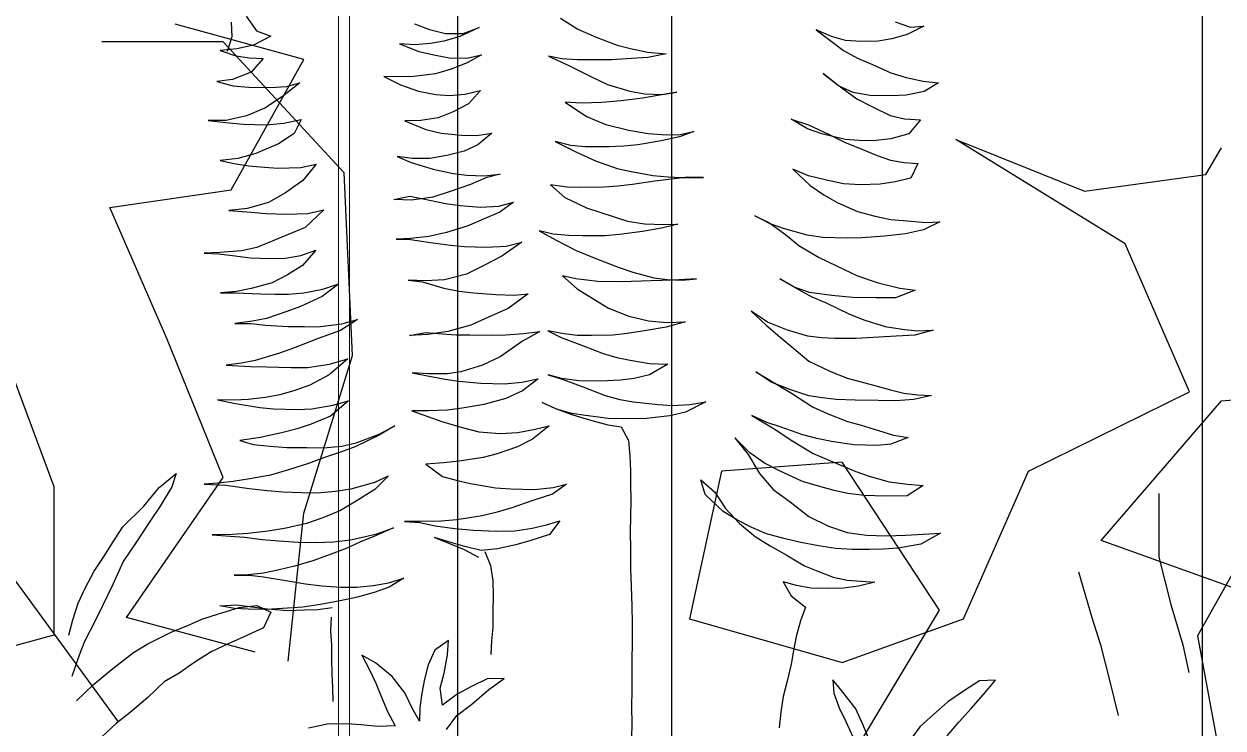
# Model space of a CAD drawing. Header units: metres. Extents: x -58 to 722, y -1100 to 345.
# Drawn here: x 29.6277 to 30.0297, y 109.8546 to 110.0906 of the extents above; entities that cross this region are included whole.
import ezdxf

# ---------------------------------------------------------------- set-up
doc = ezdxf.new("R2010")
doc.units = ezdxf.units.M
doc.header["$MEASUREMENT"] = 0
doc.layers.add('FSR_ARQ_002MURO', color=150, linetype='Continuous', lineweight=30)
doc.layers.add('FSR_ARQ_005VEGETACION', color=64, linetype='Continuous')
doc.layers.add('FSR_ARQ_29PERFILES ACERO', color=143, linetype='Continuous')

# ---------------------------------------------------------------- blocks, each defined once
blk = doc.blocks.new('arbustos 01')
at = {"layer": 'FSR_ARQ_005VEGETACION', "color": 103}
for p, q in [((188.45894, -31.65083), (188.45323, -31.65282)), ((188.5836, -31.6495), (188.57708, -31.65353)), ((188.70062, -31.64875), (188.69687, -31.65418)), ((188.70587, -31.65633), (188.70615, -31.65094)), ((188.45323, -31.65282), (188.44821, -31.65253)), ((188.44821, -31.65253), (188.45446, -31.65556)), ((188.45446, -31.65556), (188.4601, -31.65715)), ((188.48257, -31.65637), (188.48827, -31.65378)), ((188.48827, -31.65378), (188.48318, -31.65768)), ((188.57708, -31.65353), (188.57031, -31.65661)), ((188.61978, -31.65522), (188.61389, -31.65291)), ((188.61389, -31.65291), (188.62111, -31.65628)), ((188.62636, -31.65525), (188.61978, -31.65522)), ((188.63243, -31.65374), (188.62636, -31.65525)), ((188.63802, -31.65163), (188.63243, -31.65374)), ((188.69687, -31.65418), (188.69152, -31.65616)), ((188.4601, -31.65715), (188.46526, -31.65804)), ((188.46526, -31.65804), (188.47171, -31.65819)), ((188.47171, -31.65819), (188.47745, -31.65787)), ((188.47745, -31.65787), (188.48257, -31.65637)), ((188.48318, -31.65768), (188.47809, -31.66157)), ((188.56246, -31.65959), (188.55746, -31.66085)), ((188.57031, -31.65661), (188.56246, -31.65959)), ((188.62111, -31.65628), (188.62699, -31.658)), ((188.62699, -31.658), (188.63203, -31.65888)), ((188.63203, -31.65888), (188.63789, -31.6594)), ((188.6435, -31.65909), (188.63637, -31.66193)), ((188.63789, -31.6594), (188.6435, -31.65909)), ((188.69152, -31.65616), (188.6979, -31.65954)), ((188.6979, -31.65954), (188.70414, -31.66089)), ((188.70768, -31.66177), (188.70587, -31.65633)), ((188.47287, -31.66439), (188.46729, -31.66674)), ((188.47809, -31.66157), (188.47287, -31.66439)), ((188.55114, -31.66213), (188.54422, -31.66282)), ((188.54422, -31.66282), (188.55105, -31.66417)), ((188.55105, -31.66417), (188.55906, -31.66466)), ((188.55746, -31.66085), (188.55114, -31.66213)), ((188.55906, -31.66466), (188.56445, -31.66506)), ((188.57736, -31.665), (188.58309, -31.66469)), ((188.5881, -31.66366), (188.5805, -31.66711)), ((188.58309, -31.66469), (188.5881, -31.66366)), ((188.61847, -31.66445), (188.61296, -31.66309)), ((188.61296, -31.66309), (188.61838, -31.66612)), ((188.62493, -31.66424), (188.61847, -31.66445)), ((188.63017, -31.66333), (188.62493, -31.66424)), ((188.63637, -31.66193), (188.63017, -31.66333)), ((188.6994, -31.6643), (188.69438, -31.66449)), ((188.69438, -31.66449), (188.69887, -31.66957)), ((188.70453, -31.66352), (188.6994, -31.6643)), ((188.70414, -31.66089), (188.71036, -31.66153)), ((188.71036, -31.66153), (188.70453, -31.66352)), ((188.46729, -31.66674), (188.46051, -31.66982)), ((188.56445, -31.66506), (188.57234, -31.66507)), ((188.5805, -31.66711), (188.57207, -31.67129)), ((188.57234, -31.66507), (188.57736, -31.665)), ((188.61838, -31.66612), (188.62427, -31.66843)), ((188.62427, -31.66843), (188.63015, -31.67026)), ((188.44848, -31.67297), (188.44275, -31.67353)), ((188.44275, -31.67353), (188.44806, -31.6768)), ((188.4548, -31.67157), (188.44848, -31.67297)), ((188.46051, -31.66982), (188.4548, -31.67157)), ((188.48007, -31.67469), (188.48574, -31.67007)), ((188.48574, -31.67007), (188.48066, -31.67409)), ((188.57207, -31.67129), (188.56601, -31.67424)), ((188.63015, -31.67026), (188.63817, -31.67123)), ((188.63817, -31.67123), (188.64391, -31.67139)), ((188.64941, -31.6712), (188.64323, -31.67427)), ((188.64391, -31.67139), (188.64941, -31.6712)), ((188.68568, -31.67489), (188.68064, -31.67364)), ((188.68064, -31.67364), (188.68716, -31.6787)), ((188.69887, -31.66957), (188.70573, -31.67235)), ((188.71159, -31.6731), (188.70552, -31.67474)), ((188.70573, -31.67235), (188.71159, -31.6731)), ((188.44806, -31.6768), (188.45477, -31.67815)), ((188.45477, -31.67815), (188.46051, -31.67843)), ((188.46816, -31.67832), (188.4746, -31.67716)), ((188.48066, -31.67409), (188.4732, -31.67957)), ((188.4746, -31.67716), (188.48007, -31.67469)), ((188.54562, -31.67787), (188.54023, -31.6771)), ((188.54023, -31.6771), (188.5473, -31.67832)), ((188.55219, -31.67766), (188.54562, -31.67787)), ((188.55779, -31.67663), (188.55219, -31.67766)), ((188.56601, -31.67424), (188.55779, -31.67663)), ((188.61925, -31.67782), (188.61338, -31.67647)), ((188.61338, -31.67647), (188.61787, -31.68143)), ((188.625, -31.67834), (188.61925, -31.67782)), ((188.63001, -31.67792), (188.625, -31.67834)), ((188.63645, -31.67663), (188.63001, -31.67792)), ((188.64323, -31.67427), (188.63645, -31.67663)), ((188.69154, -31.67529), (188.68568, -31.67489)), ((188.69967, -31.67518), (188.69154, -31.67529)), ((188.70552, -31.67474), (188.69967, -31.67518)), ((188.46051, -31.67843), (188.46816, -31.67832)), ((188.46738, -31.68252), (188.46073, -31.68571)), ((188.4732, -31.67957), (188.46738, -31.68252)), ((188.5473, -31.67832), (188.55305, -31.67932)), ((188.55305, -31.67932), (188.56095, -31.68029)), ((188.56095, -31.68029), (188.56813, -31.68091)), ((188.56813, -31.68091), (188.57591, -31.68116)), ((188.58188, -31.68084), (188.57394, -31.68609)), ((188.57591, -31.68116), (188.58188, -31.68084)), ((188.61787, -31.68143), (188.62353, -31.68434)), ((188.68716, -31.6787), (188.69368, -31.68303)), ((188.45537, -31.68698), (188.44952, -31.68742)), ((188.46073, -31.68571), (188.45537, -31.68698)), ((188.49769, -31.68713), (188.49114, -31.68925)), ((188.49152, -31.69068), (188.49769, -31.68713)), ((188.57394, -31.68609), (188.56669, -31.68906)), ((188.62353, -31.68434), (188.62918, -31.68666)), ((188.62918, -31.68666), (188.63564, -31.68764)), ((188.69368, -31.68303), (188.70053, -31.68593)), ((188.70053, -31.68593), (188.70808, -31.68762)), ((188.44952, -31.68742), (188.45377, -31.69262)), ((188.49114, -31.68925), (188.48354, -31.69282)), ((188.48617, -31.69254), (188.49152, -31.69068)), ((188.55811, -31.69121), (188.55096, -31.6925)), ((188.56669, -31.68906), (188.55811, -31.69121)), ((188.63378, -31.69102), (188.62806, -31.69229)), ((188.64162, -31.6878), (188.63378, -31.69102)), ((188.63564, -31.68764), (188.64162, -31.6878)), ((188.68658, -31.68863), (188.68023, -31.68728)), ((188.68023, -31.68728), (188.68281, -31.6925)), ((188.69328, -31.68925), (188.68658, -31.68863)), ((188.70165, -31.68902), (188.69328, -31.68925)), ((188.70821, -31.68833), (188.70165, -31.68902)), ((188.70808, -31.68762), (188.71478, -31.68764)), ((188.71478, -31.68764), (188.70821, -31.68833)), ((188.45377, -31.69262), (188.46049, -31.69444)), ((188.46049, -31.69444), (188.46707, -31.69519)), ((188.46707, -31.69519), (188.47233, -31.69512)), ((188.47772, -31.69565), (188.4713, -31.69824)), ((188.47233, -31.69512), (188.47747, -31.69469)), ((188.47747, -31.69469), (188.48617, -31.69254)), ((188.48354, -31.69282), (188.47772, -31.69565)), ((188.53901, -31.69278), (188.53385, -31.69166)), ((188.53385, -31.69166), (188.53926, -31.69373)), ((188.54403, -31.69295), (188.53901, -31.69278)), ((188.53926, -31.69373), (188.54669, -31.69531)), ((188.55096, -31.6925), (188.54403, -31.69295)), ((188.54669, -31.69531), (188.55472, -31.69663)), ((188.58554, -31.69538), (188.57759, -31.69943)), ((188.5797, -31.69689), (188.58554, -31.69538)), ((188.61468, -31.69319), (188.60917, -31.69231)), ((188.60917, -31.69231), (188.61437, -31.69666)), ((188.6203, -31.69311), (188.61468, -31.69319)), ((188.62806, -31.69229), (188.6203, -31.69311)), ((188.68281, -31.6925), (188.6886, -31.69625)), ((188.4713, -31.69824), (188.4656, -31.70071)), ((188.55472, -31.69663), (188.55998, -31.69716)), ((188.55998, -31.69716), (188.56561, -31.69744)), ((188.56561, -31.69744), (188.57433, -31.69744)), ((188.57759, -31.69943), (188.57058, -31.70263)), ((188.57433, -31.69744), (188.5797, -31.69689)), ((188.61437, -31.69666), (188.61942, -31.69898)), ((188.61942, -31.69898), (188.6259, -31.70069)), ((188.6886, -31.69625), (188.69713, -31.69996)), ((188.69713, -31.69996), (188.70373, -31.70178)), ((188.45559, -31.70324), (188.45045, -31.70367)), ((188.45045, -31.70367), (188.45304, -31.70913)), ((188.4606, -31.70245), (188.45559, -31.70324)), ((188.4656, -31.70071), (188.4606, -31.70245)), ((188.57058, -31.70263), (188.56249, -31.70549)), ((188.6259, -31.70069), (188.63225, -31.7018)), ((188.6392, -31.70325), (188.63099, -31.70576)), ((188.63225, -31.7018), (188.63871, -31.70183)), ((188.63871, -31.70183), (188.64443, -31.70103)), ((188.64443, -31.70103), (188.6392, -31.70325)), ((188.68035, -31.70509), (188.67459, -31.70385)), ((188.67459, -31.70385), (188.67958, -31.71)), ((188.69983, -31.70446), (188.69386, -31.70502)), ((188.70508, -31.70368), (188.69983, -31.70446)), ((188.70373, -31.70178), (188.71032, -31.70253)), ((188.71032, -31.70253), (188.70508, -31.70368)), ((188.45304, -31.70913), (188.45891, -31.71048)), ((188.48449, -31.7099), (188.49116, -31.70825)), ((188.49698, -31.70578), (188.49061, -31.71185)), ((188.49116, -31.70825), (188.49698, -31.70578)), ((188.53026, -31.7088), (188.53611, -31.70872)), ((188.53588, -31.70896), (188.53026, -31.7088)), ((188.54352, -31.70862), (188.53588, -31.70896)), ((188.53611, -31.70872), (188.5433, -31.70958)), ((188.54913, -31.70806), (188.54352, -31.70862)), ((188.55724, -31.70664), (188.54913, -31.70806)), ((188.56249, -31.70549), (188.55724, -31.70664)), ((188.61202, -31.70829), (188.60603, -31.70765)), ((188.60603, -31.70765), (188.61143, -31.70901)), ((188.61143, -31.70901), (188.61708, -31.71144)), ((188.61847, -31.70796), (188.61202, -31.70829)), ((188.6236, -31.70741), (188.61847, -31.70796)), ((188.63099, -31.70576), (188.6236, -31.70741)), ((188.68884, -31.70533), (188.68035, -31.70509)), ((188.69386, -31.70502), (188.68884, -31.70533)), ((188.45891, -31.71048), (188.46455, -31.71136)), ((188.46455, -31.71136), (188.47184, -31.71162)), ((188.47184, -31.71162), (188.47817, -31.71118)), ((188.47817, -31.71118), (188.48449, -31.7099)), ((188.49061, -31.71185), (188.48552, -31.71526)), ((188.5433, -31.70958), (188.54845, -31.71022)), ((188.54845, -31.71022), (188.55671, -31.71143)), ((188.55671, -31.71143), (188.56222, -31.71207)), ((188.56222, -31.71207), (188.56736, -31.71248)), ((188.56736, -31.71248), (188.57597, -31.7126)), ((188.57597, -31.7126), (188.58111, -31.71241)), ((188.58111, -31.71241), (188.58732, -31.71161)), ((188.58732, -31.71161), (188.582, -31.71634)), ((188.61708, -31.71144), (188.62465, -31.71409)), ((188.67958, -31.71), (188.68598, -31.71457)), ((188.48054, -31.7182), (188.47293, -31.72153)), ((188.48552, -31.71526), (188.48054, -31.7182)), ((188.582, -31.71634), (188.57392, -31.72016)), ((188.60655, -31.71948), (188.60103, -31.718)), ((188.60103, -31.718), (188.60622, -31.72175)), ((188.62465, -31.71409), (188.63113, -31.71616)), ((188.63472, -31.71682), (188.62638, -31.71849)), ((188.63113, -31.71616), (188.63903, -31.71724)), ((188.63973, -31.7158), (188.63472, -31.71682)), ((188.63903, -31.71724), (188.64561, -31.71703)), ((188.64561, -31.71703), (188.63973, -31.7158)), ((188.68598, -31.71457), (188.69236, -31.71819)), ((188.69236, -31.71819), (188.70028, -31.72036)), ((188.47293, -31.72153), (188.46638, -31.72329)), ((188.57392, -31.72016), (188.55857, -31.72515)), ((188.60622, -31.72175), (188.61199, -31.72419)), ((188.61337, -31.71986), (188.60655, -31.71948)), ((188.62089, -31.71928), (188.61337, -31.71986)), ((188.62638, -31.71849), (188.62089, -31.71928)), ((188.67771, -31.72222), (188.67172, -31.72086)), ((188.67172, -31.72086), (188.67874, -31.72746)), ((188.68549, -31.72247), (188.67771, -31.72222)), ((188.69337, -31.72224), (188.68549, -31.72247)), ((188.69875, -31.72181), (188.69337, -31.72224)), ((188.7071, -31.7211), (188.69875, -31.72181)), ((188.70028, -31.72036), (188.7071, -31.7211)), ((188.44752, -31.72558), (188.44226, -31.72541)), ((188.44226, -31.72541), (188.4484, -31.72832)), ((188.45433, -31.72501), (188.44752, -31.72558)), ((188.46066, -31.72445), (188.45433, -31.72501)), ((188.46638, -31.72329), (188.46066, -31.72445)), ((188.50598, -31.72562), (188.49971, -31.73013)), ((188.50051, -31.72785), (188.50551, -31.72611)), ((188.50551, -31.72611), (188.51121, -31.72316)), ((188.51121, -31.72316), (188.50598, -31.72562)), ((188.54508, -31.72641), (188.53982, -31.72624)), ((188.53982, -31.72624), (188.54593, -31.72771)), ((188.55225, -31.72607), (188.54508, -31.72641)), ((188.55857, -31.72515), (188.55225, -31.72607)), ((188.61199, -31.72419), (188.61837, -31.72697)), ((188.61837, -31.72697), (188.62605, -31.72937)), ((188.4484, -31.72832), (188.45499, -31.72978)), ((188.45499, -31.72978), (188.4629, -31.73075)), ((188.4629, -31.73075), (188.47115, -31.73136)), ((188.47115, -31.73136), (188.47677, -31.7314)), ((188.47677, -31.7314), (188.48585, -31.73116)), ((188.48585, -31.73116), (188.4917, -31.73036)), ((188.4917, -31.73036), (188.50051, -31.72785)), ((188.49971, -31.73013), (188.49474, -31.73414)), ((188.54593, -31.72771), (188.553, -31.72893)), ((188.553, -31.72893), (188.56163, -31.73013)), ((188.56163, -31.73013), (188.56689, -31.73054)), ((188.56689, -31.73054), (188.57538, -31.73054)), ((188.57538, -31.73054), (188.58052, -31.73047)), ((188.58052, -31.73047), (188.58625, -31.72991)), ((188.59149, -31.72877), (188.58521, -31.7322)), ((188.58625, -31.72991), (188.59149, -31.72877)), ((188.62605, -31.72937), (188.63264, -31.73084)), ((188.63264, -31.73084), (188.63947, -31.73158)), ((188.63947, -31.73158), (188.64473, -31.73187)), ((188.67874, -31.72746), (188.69665, -31.73499)), ((188.49474, -31.73414), (188.48751, -31.73855)), ((188.57773, -31.73601), (188.57035, -31.73898)), ((188.58521, -31.7322), (188.57773, -31.73601)), ((188.60376, -31.73446), (188.59801, -31.73298)), ((188.59801, -31.73298), (188.60537, -31.73814)), ((188.61142, -31.73483), (188.60376, -31.73446)), ((188.61931, -31.73461), (188.61142, -31.73483)), ((188.62456, -31.73406), (188.61931, -31.73461)), ((188.63196, -31.73312), (188.62456, -31.73406)), ((188.63947, -31.73194), (188.63196, -31.73312)), ((188.64473, -31.73187), (188.63947, -31.73194)), ((188.68032, -31.73796), (188.67467, -31.73589)), ((188.67467, -31.73589), (188.67965, -31.74168)), ((188.69665, -31.73499), (188.70241, -31.73611)), ((188.70241, -31.73611), (188.71043, -31.73683)), ((188.48751, -31.73855), (188.48074, -31.74175)), ((188.57035, -31.73898), (188.56168, -31.74244)), ((188.60537, -31.73814), (188.61187, -31.74152)), ((188.68607, -31.73896), (188.68032, -31.73796)), ((188.69193, -31.739), (188.68607, -31.73896)), ((188.69922, -31.73878), (188.69193, -31.739)), ((188.70578, -31.73797), (188.69922, -31.73878)), ((188.71103, -31.7373), (188.70578, -31.73797)), ((188.71043, -31.73683), (188.71629, -31.73699)), ((188.71629, -31.73699), (188.71103, -31.7373)), ((188.48074, -31.74175), (188.4729, -31.74544)), ((188.55668, -31.74418), (188.54882, -31.7462)), ((188.56168, -31.74244), (188.55668, -31.74418)), ((188.61187, -31.74152), (188.61861, -31.7449)), ((188.61861, -31.7449), (188.62677, -31.74694)), ((188.67965, -31.74168), (188.68532, -31.74507)), ((188.68532, -31.74507), (188.69097, -31.7481)), ((188.46528, -31.74805), (188.45718, -31.75008)), ((188.4729, -31.74544), (188.46528, -31.74805)), ((188.49079, -31.75165), (188.4965, -31.74966)), ((188.50184, -31.7466), (188.49496, -31.75052)), ((188.4965, -31.74966), (188.50184, -31.7466)), ((188.53807, -31.74706), (188.53292, -31.74666)), ((188.53292, -31.74666), (188.54154, -31.74714)), ((188.5438, -31.74687), (188.53807, -31.74706)), ((188.54154, -31.74714), (188.54979, -31.74738)), ((188.54882, -31.7462), (188.5438, -31.74687)), ((188.54979, -31.74738), (188.5572, -31.74764)), ((188.5572, -31.74764), (188.56234, -31.74769)), ((188.56234, -31.74769), (188.56963, -31.74759)), ((188.56963, -31.74759), (188.57787, -31.74664)), ((188.58288, -31.7455), (188.57732, -31.75036)), ((188.57787, -31.74664), (188.58288, -31.7455)), ((188.62677, -31.74694), (188.63382, -31.74732)), ((188.63503, -31.74778), (188.62705, -31.75004)), ((188.63382, -31.74732), (188.64028, -31.74711)), ((188.64028, -31.74711), (188.63503, -31.74778)), ((188.67212, -31.7505), (188.66612, -31.74843)), ((188.66612, -31.74843), (188.67239, -31.75313)), ((188.69097, -31.7481), (188.69877, -31.75026)), ((188.45718, -31.75008), (188.45145, -31.75087)), ((188.45145, -31.75087), (188.45878, -31.75364)), ((188.45878, -31.75364), (188.46608, -31.75366)), ((188.46608, -31.75366), (188.4748, -31.75354)), ((188.4748, -31.75354), (188.48244, -31.75284)), ((188.48244, -31.75284), (188.49079, -31.75165)), ((188.48998, -31.75334), (188.48463, -31.75556)), ((188.49496, -31.75052), (188.48998, -31.75334)), ((188.57151, -31.7539), (188.56571, -31.75757)), ((188.57732, -31.75036), (188.57151, -31.7539)), ((188.60078, -31.75267), (188.59564, -31.75214)), ((188.59564, -31.75214), (188.60312, -31.75766)), ((188.60771, -31.75245), (188.60078, -31.75267)), ((188.61595, -31.75186), (188.60771, -31.75245)), ((188.62132, -31.75119), (188.61595, -31.75186)), ((188.62705, -31.75004), (188.62132, -31.75119)), ((188.67919, -31.75184), (188.67212, -31.7505)), ((188.67239, -31.75313), (188.68045, -31.75685)), ((188.68494, -31.75236), (188.67919, -31.75184)), ((188.68996, -31.75229), (188.68494, -31.75236)), ((188.69533, -31.75222), (188.68996, -31.75229)), ((188.70465, -31.75186), (188.69533, -31.75222)), ((188.69877, -31.75026), (188.70429, -31.75126)), ((188.70429, -31.75126), (188.71027, -31.75178)), ((188.71027, -31.75178), (188.70465, -31.75186)), ((188.48463, -31.75556), (188.47596, -31.75974)), ((188.56571, -31.75757), (188.5581, -31.76054)), ((188.60312, -31.75766), (188.61034, -31.76091)), ((188.68045, -31.75685), (188.6855, -31.75881)), ((188.47025, -31.76197), (188.46263, -31.76435)), ((188.47596, -31.75974), (188.47025, -31.76197)), ((188.49899, -31.76577), (188.50648, -31.76279)), ((188.50648, -31.76279), (188.51253, -31.75865)), ((188.51253, -31.75865), (188.50698, -31.76386)), ((188.5439, -31.76288), (188.53708, -31.76262)), ((188.53708, -31.76262), (188.54416, -31.76455)), ((188.55083, -31.76231), (188.5439, -31.76288)), ((188.5581, -31.76054), (188.55083, -31.76231)), ((188.61034, -31.76091), (188.61696, -31.76392)), ((188.665, -31.76339), (188.65924, -31.7618)), ((188.65924, -31.7618), (188.66552, -31.76589)), ((188.6855, -31.75881), (188.69307, -31.76134)), ((188.69307, -31.76134), (188.69834, -31.76234)), ((188.69834, -31.76234), (188.70493, -31.76321)), ((188.45046, -31.76595), (188.44472, -31.76567)), ((188.44472, -31.76567), (188.45156, -31.7676)), ((188.45548, -31.76552), (188.45046, -31.76595)), ((188.46263, -31.76435), (188.45548, -31.76552)), ((188.49149, -31.7679), (188.49899, -31.76577)), ((188.50698, -31.76386), (188.50178, -31.76836)), ((188.54416, -31.76455), (188.55159, -31.76589)), ((188.55159, -31.76589), (188.55878, -31.76699)), ((188.55878, -31.76699), (188.56393, -31.76763)), ((188.57732, -31.76769), (188.58233, -31.76714)), ((188.58233, -31.76714), (188.58829, -31.76599)), ((188.58829, -31.76599), (188.58331, -31.76845)), ((188.59739, -31.76694), (188.59128, -31.76619)), ((188.59128, -31.76619), (188.59767, -31.7698)), ((188.60397, -31.76745), (188.59739, -31.76694)), ((188.60935, -31.76761), (188.60397, -31.76745)), ((188.61736, -31.76751), (188.60935, -31.76761)), ((188.61696, -31.76392), (188.62559, -31.7662)), ((188.6225, -31.76744), (188.61736, -31.76751)), ((188.62764, -31.76713), (188.6225, -31.76744)), ((188.62559, -31.7662), (188.63302, -31.76729)), ((188.63385, -31.76656), (188.62764, -31.76713)), ((188.63302, -31.76729), (188.63984, -31.76768)), ((188.63984, -31.76768), (188.63385, -31.76656)), ((188.67398, -31.76447), (188.665, -31.76339)), ((188.66552, -31.76589), (188.6738, -31.76889)), ((188.679, -31.7644), (188.67398, -31.76447)), ((188.68498, -31.76432), (188.679, -31.7644)), ((188.69346, -31.76384), (188.68498, -31.76432)), ((188.69895, -31.76329), (188.69346, -31.76384)), ((188.70493, -31.76321), (188.69895, -31.76329)), ((188.45156, -31.7676), (188.4585, -31.76799)), ((188.4585, -31.76799), (188.46496, -31.76838)), ((188.46496, -31.76838), (188.47345, -31.76886)), ((188.47345, -31.76886), (188.48134, -31.76887)), ((188.48134, -31.76887), (188.48636, -31.76857)), ((188.48636, -31.76857), (188.49149, -31.7679)), ((188.50178, -31.76836), (188.4967, -31.77261)), ((188.56393, -31.76763), (188.57206, -31.76776)), ((188.57534, -31.77142), (188.56773, -31.7744)), ((188.57206, -31.76776), (188.57732, -31.76769)), ((188.58331, -31.76845), (188.57534, -31.77142)), ((188.59767, -31.7698), (188.606, -31.77567)), ((188.6738, -31.76889), (188.68306, -31.77247)), ((188.4967, -31.77261), (188.49102, -31.77723)), ((188.56261, -31.7759), (188.5576, -31.77692)), ((188.56773, -31.7744), (188.56261, -31.7759)), ((188.606, -31.77567), (188.61261, -31.77881)), ((188.66963, -31.77839), (188.66279, -31.77645)), ((188.66279, -31.77645), (188.6698, -31.78233)), ((188.68306, -31.77247), (188.68822, -31.77431)), ((188.68822, -31.77431), (188.69735, -31.77706)), ((188.49102, -31.77723), (188.4833, -31.78104)), ((188.55044, -31.7781), (188.54364, -31.77843)), ((188.54364, -31.77843), (188.55038, -31.7824)), ((188.5576, -31.77692), (188.55044, -31.7781)), ((188.61261, -31.77881), (188.62066, -31.78121)), ((188.67777, -31.7796), (188.66963, -31.77839)), ((188.68387, -31.77963), (188.67777, -31.7796)), ((188.69307, -31.77939), (188.68387, -31.77963)), ((188.69905, -31.77931), (188.69307, -31.77939)), ((188.69735, -31.77706), (188.70238, -31.77807)), ((188.70813, -31.77882), (188.69905, -31.77931)), ((188.70238, -31.77807), (188.70813, -31.77882)), ((188.47676, -31.78364), (188.46831, -31.78579)), ((188.4833, -31.78104), (188.47676, -31.78364)), ((188.50558, -31.78432), (188.49752, -31.78922)), ((188.4981, -31.78777), (188.50511, -31.78505)), ((188.50511, -31.78505), (188.5108, -31.78126)), ((188.5108, -31.78126), (188.50558, -31.78432)), ((188.55038, -31.7824), (188.55614, -31.78376)), ((188.55614, -31.78376), (188.56117, -31.78441)), ((188.56117, -31.78441), (188.56859, -31.78478)), ((188.56859, -31.78478), (188.57659, -31.78456)), ((188.58256, -31.78412), (188.57483, -31.78697)), ((188.57659, -31.78456), (188.58316, -31.78375)), ((188.58816, -31.78237), (188.58256, -31.78412)), ((188.58316, -31.78375), (188.58816, -31.78237)), ((188.598, -31.7851), (188.59188, -31.78387)), ((188.59188, -31.78387), (188.59768, -31.78833)), ((188.60446, -31.78573), (188.598, -31.7851)), ((188.62142, -31.78478), (188.6133, -31.78549)), ((188.62066, -31.78121), (188.62581, -31.78197)), ((188.62655, -31.784), (188.62142, -31.78478)), ((188.62581, -31.78197), (188.63274, -31.782)), ((188.63311, -31.78271), (188.62655, -31.784)), ((188.63274, -31.782), (188.63883, -31.78168)), ((188.63883, -31.78168), (188.63311, -31.78271)), ((188.6698, -31.78233), (188.67691, -31.78618)), ((188.45043, -31.78985), (188.44541, -31.79004)), ((188.45568, -31.78919), (188.45043, -31.78985)), ((188.46068, -31.78792), (188.45568, -31.78919)), ((188.46831, -31.78579), (188.46068, -31.78792)), ((188.49752, -31.78922), (188.4897, -31.79434)), ((188.49108, -31.79014), (188.4981, -31.78777)), ((188.57483, -31.78697), (188.56698, -31.79007)), ((188.59768, -31.78833), (188.60394, -31.79124)), ((188.6133, -31.78549), (188.60446, -31.78573)), ((188.67691, -31.78618), (188.68255, -31.78826)), ((188.68255, -31.78826), (188.68819, -31.78985)), ((188.68819, -31.78985), (188.69347, -31.79086)), ((188.44541, -31.79004), (188.45189, -31.79151)), ((188.45189, -31.79151), (188.45871, -31.79201)), ((188.45871, -31.79201), (188.46528, -31.79192)), ((188.46528, -31.79192), (188.47377, -31.79181)), ((188.47377, -31.79181), (188.48094, -31.79159)), ((188.48094, -31.79159), (188.48607, -31.79092)), ((188.48607, -31.79092), (188.49108, -31.79014)), ((188.53535, -31.79348), (188.52948, -31.79237)), ((188.52948, -31.79237), (188.53706, -31.79633)), ((188.54193, -31.79375), (188.53535, -31.79348)), ((188.54719, -31.79344), (188.54193, -31.79375)), ((188.55638, -31.79248), (188.54719, -31.79344)), ((188.56151, -31.79157), (188.55638, -31.79248)), ((188.56698, -31.79007), (188.56151, -31.79157)), ((188.59045, -31.79273), (188.58487, -31.7952)), ((188.5851, -31.7952), (188.59045, -31.79273)), ((188.60394, -31.79124), (188.6121, -31.7934)), ((188.6121, -31.7934), (188.62024, -31.79484)), ((188.6684, -31.79371), (188.66252, -31.79211)), ((188.66252, -31.79211), (188.6693, -31.79776)), ((188.67619, -31.79504), (188.6684, -31.79371)), ((188.69347, -31.79086), (188.69993, -31.79161)), ((188.70462, -31.7931), (188.69555, -31.79454)), ((188.69993, -31.79161), (188.70496, -31.79178)), ((188.71129, -31.79169), (188.70462, -31.7931)), ((188.70496, -31.79178), (188.71129, -31.79169)), ((188.48423, -31.79681), (188.47662, -31.79978)), ((188.4897, -31.79434), (188.48423, -31.79681)), ((188.51234, -31.7975), (188.50392, -31.80252)), ((188.50675, -31.80009), (188.51234, -31.7975)), ((188.53706, -31.79633), (188.54282, -31.79769)), ((188.54282, -31.79769), (188.55156, -31.79864)), ((188.55156, -31.79864), (188.55993, -31.79877)), ((188.55993, -31.79877), (188.56579, -31.79869)), ((188.56579, -31.79869), (188.57426, -31.7975)), ((188.57892, -31.79731), (188.57272, -31.79907)), ((188.57426, -31.7975), (188.57939, -31.79671)), ((188.58487, -31.7952), (188.57892, -31.79731)), ((188.57939, -31.79671), (188.5851, -31.7952)), ((188.62024, -31.79484), (188.62563, -31.79548)), ((188.62563, -31.79548), (188.63293, -31.79574)), ((188.63296, -31.7979), (188.62784, -31.79976)), ((188.63293, -31.79574), (188.63891, -31.79578)), ((188.63891, -31.79578), (188.63296, -31.7979)), ((188.6693, -31.79776), (188.67651, -31.80077)), ((188.68146, -31.79532), (188.67619, -31.79504)), ((188.69054, -31.79508), (188.68146, -31.79532)), ((188.69555, -31.79454), (188.69054, -31.79508)), ((188.46507, -31.80316), (188.45948, -31.80479)), ((188.47162, -31.80116), (188.46507, -31.80316)), ((188.47662, -31.79978), (188.47162, -31.80116)), ((188.49331, -31.80469), (188.50175, -31.80171)), ((188.50392, -31.80252), (188.49704, -31.80703)), ((188.50175, -31.80171), (188.50675, -31.80009)), ((188.56093, -31.80174), (188.55825, -31.8068)), ((188.56594, -31.80096), (188.56093, -31.80174)), ((188.57272, -31.79907), (188.56594, -31.80096)), ((188.59298, -31.80262), (188.58782, -31.80138)), ((188.58782, -31.80138), (188.59398, -31.80631)), ((188.59945, -31.80385), (188.59298, -31.80262)), ((188.62022, -31.80201), (188.61403, -31.80365)), ((188.62784, -31.79976), (188.62022, -31.80201)), ((188.6511, -31.80446), (188.64532, -31.80131)), ((188.64532, -31.80131), (188.65134, -31.80494)), ((188.67651, -31.80077), (188.68167, -31.80249)), ((188.68167, -31.80249), (188.68707, -31.80386)), ((188.45948, -31.80479), (188.45411, -31.8057)), ((188.45411, -31.8057), (188.46048, -31.80825)), ((188.47435, -31.80842), (188.48258, -31.80723)), ((188.48258, -31.80723), (188.48807, -31.80608)), ((188.48807, -31.80608), (188.49331, -31.80469)), ((188.49704, -31.80703), (188.48946, -31.81168)), ((188.513, -31.81148), (188.51866, -31.80578)), ((188.51866, -31.80578), (188.51361, -31.81207)), ((188.55825, -31.8068), (188.55769, -31.81261)), ((188.59398, -31.80631), (188.59964, -31.80923)), ((188.60603, -31.80424), (188.59945, -31.80385)), ((188.61403, -31.80365), (188.60603, -31.80424)), ((188.65975, -31.80769), (188.6511, -31.80446)), ((188.65134, -31.80494), (188.65977, -31.80901)), ((188.66502, -31.80894), (188.65975, -31.80769)), ((188.68707, -31.80386), (188.69534, -31.80566)), ((188.69534, -31.80566), (188.70301, -31.80687)), ((188.70301, -31.80687), (188.69801, -31.80837)), ((188.46048, -31.80825), (188.46563, -31.80866)), ((188.46563, -31.80866), (188.47435, -31.80842)), ((188.48946, -31.81168), (188.48209, -31.81477)), ((188.50756, -31.81526), (188.513, -31.81148)), ((188.51361, -31.81207), (188.5094, -31.81918)), ((188.59964, -31.80923), (188.6072, -31.81175)), ((188.6072, -31.81175), (188.61236, -31.81312)), ((188.65977, -31.80901), (188.66517, -31.81109)), ((188.67185, -31.80956), (188.66502, -31.80894)), ((188.66517, -31.81109), (188.67154, -31.81315)), ((188.67806, -31.80948), (188.67185, -31.80956)), ((188.68547, -31.80938), (188.67806, -31.80948)), ((188.69168, -31.80893), (188.68547, -31.80938)), ((188.69801, -31.80837), (188.69168, -31.80893)), ((188.48209, -31.81477), (188.47353, -31.81835)), ((188.50245, -31.81784), (188.50756, -31.81526)), ((188.55769, -31.81261), (188.55752, -31.81819)), ((188.61236, -31.81312), (188.62135, -31.81455)), ((188.62135, -31.81455), (188.6271, -31.81519)), ((188.6271, -31.81519), (188.63368, -31.8157)), ((188.63368, -31.8157), (188.62752, -31.8202)), ((188.67154, -31.81315), (188.67743, -31.81546)), ((188.67743, -31.81546), (188.68487, -31.81775)), ((188.46853, -31.82009), (188.46115, -31.82222)), ((188.47353, -31.81835), (188.46853, -31.82009)), ((188.49342, -31.82214), (188.50245, -31.81784)), ((188.5094, -31.81918), (188.50434, -31.8251)), ((188.55752, -31.81819), (188.55746, -31.82327)), ((188.62752, -31.8202), (188.6224, -31.82159)), ((188.65277, -31.82237), (188.6476, -31.82005)), ((188.6476, -31.82005), (188.65269, -31.82512)), ((188.68487, -31.81775), (188.69159, -31.81969)), ((188.69159, -31.81969), (188.69926, -31.82114)), ((188.73313, -31.82432), (188.72673, -31.81914)), ((188.72673, -31.81914), (188.72835, -31.82414)), ((188.45435, -31.82315), (188.4485, -31.82359)), ((188.4485, -31.82359), (188.45441, -31.82746)), ((188.46115, -31.82222), (188.45435, -31.82315)), ((188.47651, -31.82656), (188.48163, -31.82541)), ((188.48163, -31.82541), (188.48747, -31.8239)), ((188.48747, -31.8239), (188.49342, -31.82214)), ((188.50434, -31.8251), (188.49807, -31.82973)), ((188.53131, -31.82151), (188.52611, -31.82612)), ((188.52971, -31.82691), (188.53131, -31.82151)), ((188.55746, -31.82327), (188.55742, -31.8291)), ((188.58634, -31.82435), (188.5813, -31.8231)), ((188.5813, -31.8231), (188.58661, -31.82686)), ((188.59328, -31.82509), (188.58634, -31.82435)), ((188.60212, -31.82485), (188.59328, -31.82509)), ((188.60774, -31.82442), (188.60212, -31.82485)), ((188.61716, -31.82286), (188.60774, -31.82442)), ((188.6224, -31.82159), (188.61716, -31.82286)), ((188.65269, -31.82512), (188.66029, -31.8298)), ((188.66153, -31.82488), (188.65277, -31.82237)), ((188.69926, -31.82114), (188.70549, -31.82213)), ((188.45441, -31.82746), (188.46254, -31.82758)), ((188.46254, -31.82758), (188.47042, -31.82736)), ((188.47042, -31.82736), (188.47651, -31.82656)), ((188.49807, -31.82973), (188.49109, -31.83509)), ((188.52611, -31.82612), (188.52213, -31.83215)), ((188.52298, -31.83322), (188.52971, -31.82691)), ((188.55742, -31.8291), (188.5575, -31.83517)), ((188.58661, -31.82686), (188.59393, -31.82915)), ((188.59393, -31.82915), (188.60174, -31.83191)), ((188.52213, -31.83215), (188.51695, -31.83772)), ((188.51788, -31.8364), (188.52298, -31.83322)), ((188.60174, -31.83191), (188.60714, -31.83351)), ((188.60714, -31.83351), (188.61278, -31.83487)), ((188.48373, -31.83877), (188.47683, -31.84114)), ((188.49109, -31.83509), (188.48373, -31.83877)), ((188.51695, -31.83772), (188.51103, -31.84259)), ((188.5123, -31.83922), (188.51788, -31.8364)), ((188.5575, -31.83517), (188.55758, -31.84099)), ((188.5888, -31.8383), (188.58376, -31.83682)), ((188.58376, -31.83682), (188.58765, -31.8419)), ((188.59407, -31.83955), (188.5888, -31.8383)), ((188.61278, -31.83487), (188.62224, -31.83641)), ((188.62224, -31.83641), (188.62799, -31.83693)), ((188.63028, -31.83858), (188.62288, -31.83963)), ((188.62799, -31.83693), (188.636, -31.83706)), ((188.636, -31.83742), (188.63028, -31.83858)), ((188.636, -31.83706), (188.64174, -31.83699)), ((188.64174, -31.83699), (188.636, -31.83742)), ((188.4485, -31.84176), (188.44204, -31.84137)), ((188.44204, -31.84137), (188.44939, -31.84545)), ((188.45496, -31.84215), (188.4485, -31.84176)), ((188.46238, -31.84229), (188.45496, -31.84215)), ((188.46955, -31.84207), (188.46238, -31.84229)), ((188.47683, -31.84114), (188.46955, -31.84207)), ((188.49409, -31.84485), (188.49993, -31.84345)), ((188.49993, -31.84345), (188.50684, -31.84157)), ((188.51103, -31.84259), (188.50546, -31.84601)), ((188.50684, -31.84157), (188.5123, -31.83922)), ((188.55758, -31.84099), (188.55754, -31.84732)), ((188.58765, -31.8419), (188.59461, -31.84408)), ((188.60054, -31.84053), (188.59407, -31.83955)), ((188.60736, -31.84056), (188.60054, -31.84053)), ((188.61596, -31.8402), (188.60736, -31.84056)), ((188.62288, -31.83963), (188.61596, -31.8402)), ((188.63046, -31.843), (188.62487, -31.84522)), ((188.62534, -31.84462), (188.63046, -31.843)), ((188.6516, -31.84151), (188.64583, -31.83932)), ((188.64583, -31.83932), (188.65317, -31.84257)), ((188.65676, -31.84276), (188.6516, -31.84151)), ((188.65317, -31.84257), (188.65834, -31.84465)), ((188.66179, -31.84389), (188.65676, -31.84276)), ((188.44939, -31.84545), (188.45778, -31.8469)), ((188.45778, -31.8469), (188.46328, -31.8473)), ((188.46328, -31.8473), (188.46843, -31.84747)), ((188.46843, -31.84747), (188.47488, -31.84738)), ((188.47488, -31.84738), (188.48097, -31.84706)), ((188.48097, -31.84706), (188.48741, -31.84601)), ((188.48741, -31.84601), (188.49409, -31.84485)), ((188.59461, -31.84408), (188.60025, -31.84568)), ((188.60025, -31.84568), (188.60709, -31.84714)), ((188.60709, -31.84714), (188.61307, -31.84777)), ((188.61307, -31.84777), (188.61915, -31.84638)), ((188.61915, -31.84638), (188.62534, -31.84462)), ((188.62487, -31.84522), (188.6194, -31.84745))]:
    blk.add_line(p, q, dxfattribs=at)
at = {"layer": 'FSR_ARQ_005VEGETACION', "color": 104}
for p, q in [((188.66752, -31.82576), (188.66153, -31.82488)), ((188.69286, -31.82541), (188.68701, -31.82597)), ((188.69955, -31.82472), (188.69286, -31.82541)), ((188.70826, -31.82353), (188.69955, -31.82472)), ((188.70549, -31.82213), (188.71123, -31.82277)), ((188.71626, -31.82306), (188.70826, -31.82353)), ((188.71123, -31.82277), (188.71626, -31.82306)), ((188.72835, -31.82414), (188.73275, -31.83126)), ((188.73884, -31.83129), (188.73313, -31.82432)), ((188.36064, -31.82655), (188.36066, -31.85034)), ((188.66029, -31.8298), (188.66559, -31.83296)), ((188.67399, -31.82627), (188.66752, -31.82576)), ((188.67996, -31.82619), (188.67399, -31.82627)), ((188.68701, -31.82597), (188.67996, -31.82619)), ((188.66559, -31.83296), (188.67208, -31.83562)), ((188.73275, -31.83126), (188.73653, -31.83706)), ((188.7466, -31.83896), (188.73884, -31.83129)), ((188.67208, -31.83562), (188.67821, -31.83781)), ((188.67821, -31.83781), (188.68576, -31.8395)), ((188.73653, -31.83706), (188.74154, -31.84464)), ((188.75026, -31.84453), (188.7466, -31.83896)), ((188.68576, -31.8395), (188.69247, -31.8406)), ((188.69247, -31.8406), (188.70001, -31.84145)), ((188.70135, -31.84287), (188.69466, -31.84368)), ((188.70001, -31.84145), (188.70576, -31.84185)), ((188.7066, -31.84244), (188.70135, -31.84287)), ((188.70576, -31.84185), (188.71329, -31.84199)), ((188.71329, -31.84199), (188.7066, -31.84244)), ((188.50546, -31.84601), (188.49953, -31.84944)), ((188.55754, -31.84732), (188.55752, -31.85451)), ((188.6194, -31.84745), (188.61406, -31.85027)), ((188.65834, -31.84465), (188.66339, -31.84709)), ((188.66814, -31.84464), (188.66179, -31.84389)), ((188.66339, -31.84709), (188.67, -31.84951)), ((188.67483, -31.84478), (188.66814, -31.84464)), ((188.68117, -31.8447), (188.67483, -31.84478)), ((188.68846, -31.84424), (188.68117, -31.8447)), ((188.69466, -31.84368), (188.68846, -31.84424)), ((188.74154, -31.84464), (188.74654, -31.85187)), ((188.75356, -31.84998), (188.75026, -31.84453)), ((188.36066, -31.85034), (188.35621, -31.86787)), ((188.49953, -31.84944), (188.49265, -31.85347)), ((188.61179, -31.84819), (188.60968, -31.85337)), ((188.67, -31.84951), (188.67589, -31.8517)), ((188.67589, -31.8517), (188.68261, -31.85364)), ((188.74654, -31.85187), (188.75036, -31.86042)), ((188.75734, -31.85555), (188.75356, -31.84998)), ((188.39058, -31.85579), (188.38562, -31.87276)), ((188.48766, -31.85557), (188.48195, -31.8578)), ((188.49265, -31.85347), (188.48766, -31.85557)), ((188.55752, -31.85451), (188.55723, -31.86108)), ((188.60968, -31.85337), (188.6088, -31.85912)), ((188.68261, -31.85364), (188.68884, -31.85511)), ((188.68884, -31.85511), (188.69424, -31.85624)), ((188.69424, -31.85624), (188.69998, -31.85688)), ((188.76066, -31.86184), (188.75734, -31.85555)), ((188.47157, -31.85926), (188.46644, -31.85957)), ((188.46644, -31.85957), (188.47255, -31.86104)), ((188.47683, -31.85883), (188.47157, -31.85926)), ((188.47255, -31.86104), (188.47818, -31.8618)), ((188.48195, -31.8578), (188.47683, -31.85883)), ((188.49026, -31.86187), (188.49562, -31.86085)), ((188.49562, -31.86085), (188.50063, -31.85946)), ((188.50063, -31.85946), (188.49759, -31.86464)), ((188.55723, -31.86108), (188.55697, -31.86865)), ((188.6088, -31.85912), (188.60864, -31.86462)), ((188.64766, -31.85986), (188.6419, -31.85814)), ((188.6419, -31.85814), (188.64745, -31.86153)), ((188.65318, -31.86086), (188.64766, -31.85986)), ((188.6594, -31.86149), (188.65318, -31.86086)), ((188.67254, -31.86095), (188.66538, -31.86141)), ((188.67851, -31.86027), (188.67254, -31.86095)), ((188.68519, -31.85911), (188.67851, -31.86027)), ((188.69426, -31.85767), (188.68519, -31.85911)), ((188.69939, -31.857), (188.69426, -31.85767)), ((188.70513, -31.85704), (188.69939, -31.857)), ((188.69998, -31.85688), (188.70513, -31.85704)), ((188.75036, -31.86042), (188.75417, -31.86838)), ((188.47818, -31.8618), (188.48392, -31.86196)), ((188.48392, -31.86196), (188.49026, -31.86187)), ((188.49759, -31.86464), (188.49227, -31.8689)), ((188.60864, -31.86462), (188.60872, -31.87071)), ((188.64745, -31.86153), (188.65297, -31.86349)), ((188.65297, -31.86349), (188.65921, -31.8652)), ((188.65921, -31.8652), (188.66569, -31.86655)), ((188.66538, -31.86141), (188.6594, -31.86149)), ((188.76324, -31.86742), (188.76066, -31.86184)), ((188.35621, -31.86787), (188.3517, -31.88299)), ((188.49227, -31.8689), (188.49413, -31.87406)), ((188.55697, -31.86865), (188.55692, -31.8746)), ((188.66569, -31.86655), (188.673, -31.86788)), ((188.67398, -31.86978), (188.66859, -31.86902)), ((188.673, -31.86788), (188.67958, -31.86887)), ((188.679, -31.86995), (188.67398, -31.86978)), ((188.6851, -31.87011), (188.679, -31.86995)), ((188.67958, -31.86887), (188.68712, -31.86948)), ((188.69274, -31.86953), (188.6851, -31.87011)), ((188.68712, -31.86948), (188.69311, -31.86976)), ((188.69667, -31.86832), (188.69145, -31.87079)), ((188.69859, -31.86885), (188.69274, -31.86953)), ((188.69311, -31.86976), (188.6998, -31.86967)), ((188.70326, -31.86907), (188.69667, -31.86832)), ((188.7042, -31.86805), (188.69859, -31.86885)), ((188.6998, -31.86967), (188.70506, -31.86948)), ((188.7113, -31.87147), (188.70326, -31.86907)), ((188.71054, -31.86845), (188.7042, -31.86805)), ((188.70506, -31.86948), (188.71054, -31.86845)), ((188.75417, -31.86838), (188.75675, -31.87373)), ((188.76524, -31.87361), (188.76324, -31.86742)), ((188.38562, -31.87276), (188.38246, -31.883)), ((188.49413, -31.87406), (188.49576, -31.8799)), ((188.55692, -31.8746), (188.5569, -31.88228)), ((188.60872, -31.87071), (188.6088, -31.87645)), ((188.66901, -31.8727), (188.66931, -31.87778)), ((188.69145, -31.87079), (188.69427, -31.87661)), ((188.71718, -31.87343), (188.7113, -31.87147)), ((188.72235, -31.87575), (188.71718, -31.87343)), ((188.75675, -31.87373), (188.76093, -31.88168)), ((188.76675, -31.87933), (188.76524, -31.87361)), ((188.6088, -31.87645), (188.60923, -31.88147)), ((188.66931, -31.87778), (188.6689, -31.88305)), ((188.69427, -31.87661), (188.70185, -31.88009)), ((188.72836, -31.87817), (188.72235, -31.87575)), ((188.73751, -31.88271), (188.72836, -31.87817)), ((188.3517, -31.88299), (188.3495, -31.8932)), ((188.38246, -31.883), (188.37889, -31.89664)), ((188.49576, -31.8799), (188.49679, -31.88503)), ((188.5569, -31.88228), (188.55698, -31.88836)), ((188.60923, -31.88147), (188.60954, -31.8866)), ((188.62568, -31.88674), (188.62524, -31.88137)), ((188.62524, -31.88137), (188.63043, -31.885)), ((188.6689, -31.88305), (188.66885, -31.88831)), ((188.70185, -31.88009), (188.70738, -31.88252)), ((188.70738, -31.88252), (188.71376, -31.88555)), ((188.74269, -31.88587), (188.73751, -31.88271)), ((188.76093, -31.88168), (188.76291, -31.88679)), ((188.49679, -31.88503), (188.49769, -31.89015)), ((188.62696, -31.89354), (188.62568, -31.88674)), ((188.63043, -31.885), (188.6329, -31.89035)), ((188.65249, -31.88961), (188.65759, -31.88679)), ((188.65759, -31.88679), (188.6548, -31.89196)), ((188.71376, -31.88555), (188.71979, -31.88941)), ((188.75091, -31.89233), (188.74269, -31.88587)), ((188.76291, -31.88679), (188.76565, -31.89476)), ((188.49769, -31.89015), (188.4991, -31.89647)), ((188.55698, -31.88836), (188.55706, -31.89369)), ((188.6329, -31.89035), (188.63429, -31.89571)), ((188.64623, -31.89471), (188.65249, -31.88961)), ((188.6548, -31.89196), (188.65236, -31.89726)), ((188.66885, -31.88831), (188.66881, -31.89381)), ((188.71979, -31.88941), (188.72558, -31.89351)), ((188.75768, -31.89786), (188.75091, -31.89233)), ((188.37889, -31.89664), (188.37578, -31.9093)), ((188.42612, -31.90158), (188.42158, -31.89613)), ((188.42158, -31.89613), (188.42748, -31.89642)), ((188.42748, -31.89642), (188.43348, -31.90018)), ((188.47787, -31.90125), (188.48214, -31.89599)), ((188.48214, -31.89599), (188.48177, -31.90101)), ((188.4991, -31.89647), (188.50061, -31.90219)), ((188.55706, -31.89369), (188.55701, -31.89964)), ((188.61031, -31.89962), (188.60452, -31.89552)), ((188.60452, -31.89552), (188.61085, -31.89567)), ((188.61085, -31.89567), (188.61699, -31.89857)), ((188.62835, -31.89914), (188.62696, -31.89354)), ((188.63429, -31.89571), (188.63519, -31.90096)), ((188.64153, -31.90087), (188.64623, -31.89471)), ((188.66881, -31.89381), (188.66852, -31.89895)), ((188.72558, -31.89351), (188.73125, -31.89678)), ((188.73125, -31.89678), (188.7373, -31.90256)), ((188.43348, -31.90018), (188.4393, -31.90419)), ((188.47361, -31.90682), (188.47787, -31.90125)), ((188.48177, -31.90101), (188.47974, -31.90637)), ((188.55701, -31.89964), (188.5571, -31.90633)), ((188.6166, -31.90504), (188.61031, -31.89962)), ((188.61699, -31.89857), (188.62205, -31.90137)), ((188.62205, -31.90137), (188.62748, -31.90537)), ((188.62748, -31.90537), (188.62835, -31.89914)), ((188.63519, -31.90096), (188.63598, -31.90633)), ((188.63897, -31.90629), (188.64153, -31.90087)), ((188.65236, -31.89726), (188.65028, -31.90243)), ((188.66852, -31.89895), (188.66835, -31.90409)), ((188.76386, -31.90387), (188.75768, -31.89786)), ((188.43053, -31.90673), (188.42612, -31.90158)), ((188.4393, -31.90419), (188.44457, -31.90889)), ((188.50061, -31.90219), (188.50152, -31.90803)), ((188.62216, -31.90926), (188.6166, -31.90504)), ((188.65028, -31.90243), (188.64808, -31.90784)), ((188.7373, -31.90256), (188.74383, -31.90821)), ((188.43518, -31.91175), (188.43053, -31.90673)), ((188.44457, -31.90889), (188.44977, -31.91353)), ((188.47084, -31.91287), (188.47361, -31.90682)), ((188.47974, -31.90637), (188.47733, -31.91148)), ((188.50152, -31.90803), (188.50208, -31.91388)), ((188.5571, -31.90633), (188.55706, -31.91216)), ((188.62605, -31.91447), (188.62216, -31.90926)), ((188.63598, -31.90633), (188.63605, -31.91135)), ((188.63605, -31.91135), (188.63897, -31.90629)), ((188.64808, -31.90784), (188.64516, -31.91313)), ((188.74383, -31.90821), (188.74903, -31.91208)), ((188.43959, -31.91683), (188.43518, -31.91175)), ((188.44977, -31.91353), (188.45375, -31.91912)), ((188.46814, -31.91948), (188.47084, -31.91287)), ((188.47733, -31.91148), (188.47456, -31.91753)), ((188.55706, -31.91216), (188.55714, -31.91773)), ((188.64516, -31.91313), (188.65162, -31.91341)), ((188.65162, -31.91341), (188.65795, -31.91272)), ((188.65795, -31.91272), (188.6632, -31.91241)), ((188.6632, -31.91241), (188.6705, -31.91255)), ((188.6705, -31.91255), (188.67745, -31.91401)), ((188.74903, -31.91208), (188.7546, -31.91739))]:
    blk.add_line(p, q, dxfattribs=at)
blk = doc.blocks.new('arbusto fsr 2')
at = {"layer": 'FSR_ARQ_005VEGETACION', "color": 104}
for p, q in [((276.97633, -31.92817), (277.01949, -31.91625)), ((276.96277, -31.96612), (277.00343, -31.92221)), ((277.00343, -31.92221), (277.04409, -31.92221)), ((277.00067, -31.97181), (276.97633, -31.92817)), ((276.701, -31.98995), (276.75772, -31.95499)), ((276.75772, -31.95499), (276.71455, -31.97233)), ((276.6739, -31.96664), (276.66863, -31.9577)), ((276.71455, -31.97233), (276.6739, -31.96664)), ((276.96001, -32.02738), (276.96277, -31.96612)), ((277.04133, -31.97778), (277.00067, -31.97181)), ((277.02226, -32.02169), (277.04133, -31.97778)), ((276.67942, -32.03956), (276.701, -31.98995)), ((277.00343, -32.06831), (277.02226, -32.02169)), ((276.97633, -32.08024), (276.96001, -32.02738)), ((277.07647, -32.02738), (277.06015, -32.07129)), ((276.66863, -32.04254), (276.62797, -32.03956)), ((276.73338, -32.06612), (276.67942, -32.03956)), ((276.70903, -32.08943), (276.66863, -32.04254)), ((276.76324, -32.11274), (276.79587, -32.06314)), ((276.79587, -32.06314), (276.83628, -32.06612)), ((276.75521, -32.11572), (276.73338, -32.06612)), ((276.83628, -32.06612), (276.84707, -32.11572)), ((277.03581, -32.1152), (277.00343, -32.06831)), ((277.06015, -32.07129), (277.06015, -32.12117)), ((276.65231, -32.07777), (276.67666, -32.12141)), ((276.9816, -32.12984), (276.97633, -32.08024)), ((276.65231, -32.10976), (276.70903, -32.08943)), ((277.07923, -32.0946), (277.03857, -32.15017)), ((276.79587, -32.13036), (276.75521, -32.11572)), ((276.79311, -32.16262), (276.76324, -32.11274)), ((276.84707, -32.11572), (276.79587, -32.13036)), ((276.99264, -32.12686), (277.03581, -32.1152)), ((276.67666, -32.12141), (276.66863, -32.16533)), ((277.06015, -32.12117), (277.10357, -32.13282))]:
    blk.add_line(p, q, dxfattribs=at)

msp = doc.modelspace()

# ---------------------------------------------------------------- linework, layer by layer
at = {"layer": 'FSR_ARQ_002MURO', "lineweight": 0}
for p, q in [((29.73307, 109.70149), (29.73307, 111.65149)), ((29.73676, 109.70149), (29.73676, 111.65149))]:
    msp.add_line(p, q, dxfattribs=at)
at = {"layer": 'FSR_ARQ_29PERFILES ACERO', "linetype": 'ByBlock'}
for p, q in [((29.77311, 109.70149), (29.77311, 111.65149)), ((29.84491, 109.70149), (29.84491, 111.65149)), ((30.02278, 109.00149), (30.02278, 111.65149))]:
    msp.add_line(p, q, dxfattribs=at)

# ---------------------------------------------------------------- block references
at = {"layer": 'FSR_ARQ_002MURO', "xscale": -1}
msp.add_blockref('arbusto fsr 2', (306.69782, 142.00684), dxfattribs=at)
at = {"layer": 'FSR_ARQ_005VEGETACION', "xscale": -0.9, "yscale": 0.9, "zscale": 0.9}
msp.add_blockref('arbustos 01', (199.53275, 138.57711), dxfattribs=at)

doc.saveas('drawing.dxf')
